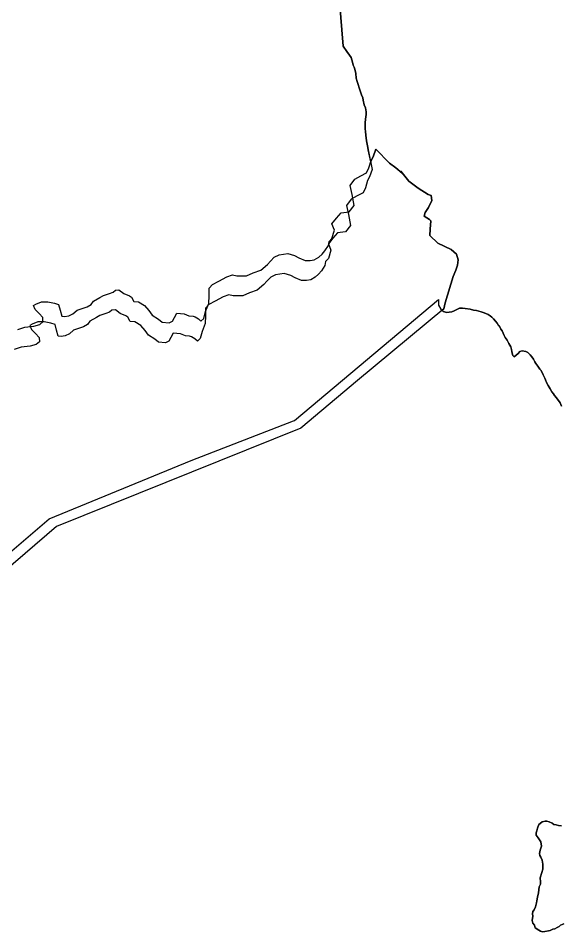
# Model space of a CAD drawing. Header units: inches. Extents: x 33.9 to 41.9, y -4.8 to 5.4.
# Drawn here: x 34.9627 to 35.037, y -0.4965 to -0.3713 of the extents above; entities that cross this region are included whole.
import ezdxf

# ---------------------------------------------------------------- set-up
doc = ezdxf.new("R2010")
doc.units = ezdxf.units.IN
doc.header["$MEASUREMENT"] = 0
doc.layers.add('Counties', color=7, linetype='Continuous')

msp = doc.modelspace()

# ---------------------------------------------------------------- linework, layer by layer
at = {"layer": 'Counties'}
for points in [[(35.00641, -0.36497), (35.0072, -0.37512), (35.00771, -0.37586), (35.00808, -0.37637), (35.00833, -0.37668), (35.00851, -0.37731), (35.00859, -0.37774), (35.00874, -0.37803), (35.0088, -0.37827), (35.00895, -0.37886), (35.009, -0.3795), (35.00913, -0.37997), (35.00923, -0.38027), (35.00946, -0.38099), (35.00972, -0.38179), (35.00991, -0.38224), (35.00997, -0.38256), (35.01007, -0.38319), (35.01026, -0.3836), (35.01038, -0.38414), (35.01038, -0.3845), (35.01028, -0.38514), (35.01023, -0.38563), (35.01021, -0.38614), (35.01021, -0.38649), (35.01027, -0.38685), (35.01033, -0.38732), (35.01042, -0.38812), (35.01058, -0.38904), (35.01064, -0.38935), (35.01119, -0.39203), (35.01082, -0.39305), (35.01053, -0.39356), (35.01025, -0.39456), (35.00993, -0.39524), (35.00914, -0.39564), (35.00832, -0.3961), (35.00768, -0.39697), (35.00793, -0.39819), (35.00822, -0.39973), (35.00754, -0.40059), (35.00643, -0.40073), (35.00579, -0.40145), (35.00519, -0.40224), (35.00551, -0.4031), (35.00519, -0.40425), (35.0048, -0.40465), (35.00469, -0.40518), (35.00423, -0.40594), (35.00383, -0.40637), (35.00337, -0.4068), (35.00276, -0.40716), (35.00219, -0.40727), (35.00152, -0.40727), (35.00062, -0.40687), (35.00002, -0.40655), (34.99913, -0.4063), (34.99795, -0.40648), (34.99728, -0.4068), (34.99674, -0.40734), (34.99635, -0.40781), (34.99542, -0.4086), (34.99439, -0.40895), (34.99346, -0.40935), (34.99214, -0.40935), (34.99154, -0.40924), (34.99075, -0.40949), (34.98968, -0.41007), (34.98879, -0.41053), (34.98833, -0.41104), (34.98837, -0.41211), (34.98829, -0.41315), (34.98787, -0.41427), (34.98762, -0.4152), (34.98723, -0.41556), (34.98687, -0.41527), (34.98644, -0.41499), (34.98615, -0.41491), (34.98559, -0.41484), (34.98494, -0.41455), (34.98391, -0.41448), (34.98359, -0.41509), (34.98334, -0.41556), (34.98288, -0.41581), (34.98191, -0.4157), (34.98141, -0.41531), (34.98056, -0.41474), (34.9801, -0.41413), (34.97949, -0.41344), (34.97867, -0.41291), (34.97803, -0.41287), (34.97771, -0.4123), (34.97742, -0.41212), (34.97667, -0.41176), (34.976, -0.41126), (34.97553, -0.41133), (34.97521, -0.41158), (34.97471, -0.41179), (34.97389, -0.41205), (34.97339, -0.41233), (34.9725, -0.41284), (34.97218, -0.41327), (34.97165, -0.41359), (34.97026, -0.41406), (34.96969, -0.41456), (34.96912, -0.41485), (34.96855, -0.41495), (34.96815, -0.41488), (34.96794, -0.41406), (34.96773, -0.4133), (34.96715, -0.41309), (34.96623, -0.41294), (34.96537, -0.41294), (34.96459, -0.41323), (34.96427, -0.41341), (34.96452, -0.41399), (34.96505, -0.41452), (34.96555, -0.41506), (34.96559, -0.41567), (34.96516, -0.41603), (34.96434, -0.41625), (34.96309, -0.41639), (34.96213, -0.41671)], [(35.00641, -0.36497), (35.0072, -0.37512), (35.00771, -0.37586), (35.00808, -0.37637), (35.00833, -0.37668), (35.00851, -0.37731), (35.00859, -0.37774), (35.00874, -0.37803), (35.0088, -0.37827), (35.00895, -0.37886), (35.009, -0.3795), (35.00913, -0.37997), (35.00923, -0.38027), (35.00946, -0.38099), (35.00972, -0.38179), (35.00991, -0.38224), (35.00997, -0.38256), (35.01007, -0.38319), (35.01026, -0.3836), (35.01038, -0.38414), (35.01038, -0.3845), (35.01028, -0.38514), (35.01023, -0.38563), (35.01021, -0.38614), (35.01021, -0.38649), (35.01027, -0.38685), (35.01033, -0.38732), (35.01042, -0.38812), (35.01058, -0.38904), (35.01064, -0.38935), (35.01119, -0.39203), (35.01082, -0.39305), (35.01053, -0.39356), (35.01025, -0.39456), (35.00993, -0.39524), (35.00914, -0.39564), (35.00832, -0.3961), (35.00768, -0.39697), (35.00793, -0.39819), (35.00822, -0.39973), (35.00754, -0.40059), (35.00643, -0.40073), (35.00579, -0.40145), (35.00519, -0.40224), (35.00551, -0.4031), (35.00519, -0.40425), (35.0048, -0.40465), (35.00469, -0.40518), (35.00423, -0.40594), (35.00383, -0.40637), (35.00337, -0.4068), (35.00276, -0.40716), (35.00219, -0.40727), (35.00152, -0.40727), (35.00062, -0.40687), (35.00002, -0.40655), (34.99913, -0.4063), (34.99795, -0.40648), (34.99728, -0.4068), (34.99674, -0.40734), (34.99635, -0.40781), (34.99542, -0.4086), (34.99439, -0.40895), (34.99346, -0.40935), (34.99214, -0.40935), (34.99154, -0.40924), (34.99075, -0.40949), (34.98968, -0.41007), (34.98879, -0.41053), (34.98833, -0.41104), (34.98837, -0.41211), (34.98829, -0.41315), (34.98787, -0.41427), (34.98762, -0.4152), (34.98723, -0.41556), (34.98687, -0.41527), (34.98644, -0.41499), (34.98615, -0.41491), (34.98559, -0.41484), (34.98494, -0.41455), (34.98391, -0.41448), (34.98359, -0.41509), (34.98334, -0.41556), (34.98288, -0.41581), (34.98191, -0.4157), (34.98141, -0.41531), (34.98056, -0.41474), (34.9801, -0.41413), (34.97949, -0.41344), (34.97867, -0.41291), (34.97803, -0.41287), (34.97771, -0.4123), (34.97742, -0.41212), (34.97667, -0.41176), (34.976, -0.41126), (34.97553, -0.41133), (34.97521, -0.41158), (34.97471, -0.41179), (34.97389, -0.41205), (34.97339, -0.41233), (34.9725, -0.41284), (34.97218, -0.41327), (34.97165, -0.41359), (34.97026, -0.41406), (34.96969, -0.41456), (34.96912, -0.41485), (34.96855, -0.41495), (34.96815, -0.41488), (34.96794, -0.41406), (34.96773, -0.4133), (34.96715, -0.41309), (34.96623, -0.41294), (34.96537, -0.41294), (34.96459, -0.41323), (34.96427, -0.41341), (34.96452, -0.41399), (34.96505, -0.41452), (34.96555, -0.41506), (34.96559, -0.41567), (34.96516, -0.41603), (34.96434, -0.41625), (34.96309, -0.41639), (34.96213, -0.41671)], [(35.03712, -0.42448), (35.03695, -0.42401), (35.03643, -0.42333), (35.03617, -0.42302), (35.03601, -0.42281), (35.0358, -0.42251), (35.03556, -0.42212), (35.03532, -0.42167), (35.03509, -0.42122), (35.03494, -0.42089), (35.03484, -0.42064), (35.03462, -0.42019), (35.03432, -0.41958), (35.03415, -0.41939), (35.0339, -0.41898), (35.03363, -0.41862), (35.03348, -0.41842), (35.03328, -0.41805), (35.03307, -0.4177), (35.03285, -0.41746), (35.03252, -0.41714), (35.03223, -0.417), (35.03175, -0.41691), (35.03142, -0.417), (35.03118, -0.41726), (35.03066, -0.41771), (35.03048, -0.41752), (35.03037, -0.41723), (35.03032, -0.41698), (35.03028, -0.41673), (35.03019, -0.41635), (35.02993, -0.4159), (35.02967, -0.41544), (35.02939, -0.41506), (35.02927, -0.41478), (35.02901, -0.41418), (35.0288, -0.41391), (35.02864, -0.41353), (35.02851, -0.41341), (35.02829, -0.41311), (35.02808, -0.41285), (35.02783, -0.41252), (35.02757, -0.41227), (35.02735, -0.41212), (35.02707, -0.41194), (35.02676, -0.41179), (35.02639, -0.41163), (35.0261, -0.41155), (35.02581, -0.41146), (35.02547, -0.41138), (35.02505, -0.41133), (35.02461, -0.4112), (35.02393, -0.41111), (35.02357, -0.41106), (35.02316, -0.41107), (35.02243, -0.41142), (35.02211, -0.41154), (35.02135, -0.41165), (35.02098, -0.41153), (35.02076, -0.41134), (35.02101, -0.41114), (35.0212, -0.41032), (35.02227, -0.40673), (35.02266, -0.40584), (35.02286, -0.40516), (35.02295, -0.40443), (35.02274, -0.40366), (35.02201, -0.40301), (35.02016, -0.40212), (35.01909, -0.40111), (35.01912, -0.40022), (35.01923, -0.39907), (35.01902, -0.39889), (35.0183, -0.39842), (35.01844, -0.39792), (35.01891, -0.39724), (35.01934, -0.39627), (35.01926, -0.39562), (35.01887, -0.39548), (35.01748, -0.39462), (35.01623, -0.39365), (35.01511, -0.39229), (35.01531, -0.39254), (35.01445, -0.39182), (35.01356, -0.39117), (35.01167, -0.38927), (35.01131, -0.39031), (35.01103, -0.39082), (35.01098, -0.391), (35.01064, -0.38935), (35.01058, -0.38904), (35.01042, -0.38812), (35.01033, -0.38732), (35.01027, -0.38685), (35.01021, -0.38649), (35.01021, -0.38614), (35.01023, -0.38563), (35.01028, -0.38514), (35.01038, -0.3845), (35.01038, -0.38414), (35.01026, -0.3836), (35.01007, -0.38319), (35.00997, -0.38256), (35.00991, -0.38224), (35.00972, -0.38179), (35.00946, -0.38099), (35.00923, -0.38027), (35.00913, -0.37997), (35.009, -0.3795), (35.00895, -0.37886), (35.0088, -0.37827), (35.00874, -0.37803), (35.00859, -0.37774), (35.00851, -0.37731), (35.00833, -0.37668), (35.00808, -0.37637), (35.00771, -0.37586), (35.0072, -0.37512), (35.00641, -0.36497)], [(35.03712, -0.42448), (35.03695, -0.42401), (35.03643, -0.42333), (35.03617, -0.42302), (35.03601, -0.42281), (35.0358, -0.42251), (35.03556, -0.42212), (35.03532, -0.42167), (35.03509, -0.42122), (35.03494, -0.42089), (35.03484, -0.42064), (35.03462, -0.42019), (35.03432, -0.41958), (35.03415, -0.41939), (35.0339, -0.41898), (35.03363, -0.41862), (35.03348, -0.41842), (35.03328, -0.41805), (35.03307, -0.4177), (35.03285, -0.41746), (35.03252, -0.41714), (35.03223, -0.417), (35.03175, -0.41691), (35.03142, -0.417), (35.03118, -0.41726), (35.03066, -0.41771), (35.03048, -0.41752), (35.03037, -0.41723), (35.03032, -0.41698), (35.03028, -0.41673), (35.03019, -0.41635), (35.02993, -0.4159), (35.02967, -0.41544), (35.02939, -0.41506), (35.02927, -0.41478), (35.02901, -0.41418), (35.0288, -0.41391), (35.02864, -0.41353), (35.02851, -0.41341), (35.02829, -0.41311), (35.02808, -0.41285), (35.02783, -0.41252), (35.02757, -0.41227), (35.02735, -0.41212), (35.02707, -0.41194), (35.02676, -0.41179), (35.02639, -0.41163), (35.0261, -0.41155), (35.02581, -0.41146), (35.02547, -0.41138), (35.02505, -0.41133), (35.02461, -0.4112), (35.02393, -0.41111), (35.02357, -0.41106), (35.02316, -0.41107), (35.02243, -0.41142), (35.02211, -0.41154), (35.02135, -0.41165), (35.02098, -0.41153), (35.02076, -0.41134), (35.02101, -0.41114), (35.0212, -0.41032), (35.02227, -0.40673), (35.02266, -0.40584), (35.02286, -0.40516), (35.02295, -0.40443), (35.02274, -0.40366), (35.02201, -0.40301), (35.02016, -0.40212), (35.01909, -0.40111), (35.01912, -0.40022), (35.01923, -0.39907), (35.01902, -0.39889), (35.0183, -0.39842), (35.01844, -0.39792), (35.01891, -0.39724), (35.01934, -0.39627), (35.01926, -0.39562), (35.01887, -0.39548), (35.01748, -0.39462), (35.01623, -0.39365), (35.01511, -0.39229), (35.01531, -0.39254), (35.01445, -0.39182), (35.01356, -0.39117), (35.01167, -0.38927), (35.01131, -0.39031), (35.01103, -0.39082), (35.01098, -0.391), (35.01064, -0.38935), (35.01058, -0.38904), (35.01042, -0.38812), (35.01033, -0.38732), (35.01027, -0.38685), (35.01021, -0.38649), (35.01021, -0.38614), (35.01023, -0.38563), (35.01028, -0.38514), (35.01038, -0.3845), (35.01038, -0.38414), (35.01026, -0.3836), (35.01007, -0.38319), (35.00997, -0.38256), (35.00991, -0.38224), (35.00972, -0.38179), (35.00946, -0.38099), (35.00923, -0.38027), (35.00913, -0.37997), (35.009, -0.3795), (35.00895, -0.37886), (35.0088, -0.37827), (35.00874, -0.37803), (35.00859, -0.37774), (35.00851, -0.37731), (35.00833, -0.37668), (35.00808, -0.37637), (35.00771, -0.37586), (35.0072, -0.37512), (35.00641, -0.36497)], [(34.96263, -0.41397), (34.96359, -0.41365), (34.96484, -0.41351), (34.96566, -0.41329), (34.96608, -0.41293), (34.96605, -0.41232), (34.96555, -0.41178), (34.96502, -0.41125), (34.96477, -0.41067), (34.96509, -0.41049), (34.96587, -0.4102), (34.96673, -0.4102), (34.96765, -0.41035), (34.96822, -0.41056), (34.96844, -0.41132), (34.96865, -0.41214), (34.96904, -0.41221), (34.96961, -0.41211), (34.97018, -0.41182), (34.97075, -0.41132), (34.97214, -0.41085), (34.97268, -0.41053), (34.973, -0.4101), (34.97389, -0.40959), (34.97439, -0.40931), (34.97521, -0.40905), (34.97571, -0.40884), (34.97603, -0.40859), (34.97649, -0.40852), (34.97717, -0.40902), (34.97792, -0.40938), (34.9782, -0.40956), (34.97853, -0.41013), (34.97917, -0.41017), (34.97999, -0.4107), (34.98059, -0.41139), (34.98106, -0.412), (34.98191, -0.41257), (34.98241, -0.41296), (34.98337, -0.41307), (34.98384, -0.41282), (34.98409, -0.41235), (34.98441, -0.41174), (34.98544, -0.41181), (34.98608, -0.4121), (34.98665, -0.41217), (34.98694, -0.41225), (34.98737, -0.41253), (34.98772, -0.41282), (34.98811, -0.41246), (34.98836, -0.41153), (34.98879, -0.41041), (34.98886, -0.40937), (34.98883, -0.4083), (34.98929, -0.40779), (34.99018, -0.40733), (34.99125, -0.40675), (34.99203, -0.4065), (34.99264, -0.40661), (34.99396, -0.40661), (34.99489, -0.40621), (34.99592, -0.40586), (34.99685, -0.40507), (34.99724, -0.4046), (34.99777, -0.40406), (34.99845, -0.40374), (34.99963, -0.40356), (35.00052, -0.40381), (35.00112, -0.40413), (35.00201, -0.40453), (35.00269, -0.40453), (35.00326, -0.40442), (35.00387, -0.40406), (35.00433, -0.40363), (35.00472, -0.4032), (35.00519, -0.40244), (35.00529, -0.40191), (35.00568, -0.40151), (35.00601, -0.40036), (35.00568, -0.3995), (35.00629, -0.39871), (35.00693, -0.39799), (35.00804, -0.39785), (35.00871, -0.39699), (35.00843, -0.39545), (35.00818, -0.39423), (35.00882, -0.39336), (35.00964, -0.3929), (35.01042, -0.3925), (35.01074, -0.39182), (35.01103, -0.39082), (35.01131, -0.39031), (35.01167, -0.38927), (35.01356, -0.39117), (35.01445, -0.39182), (35.01531, -0.39254), (35.01511, -0.39229), (35.01623, -0.39365), (35.01748, -0.39462), (35.01887, -0.39548), (35.01926, -0.39562), (35.01934, -0.39627), (35.01891, -0.39724), (35.01844, -0.39792), (35.0183, -0.39842), (35.01902, -0.39889), (35.01923, -0.39907), (35.01912, -0.40022), (35.01909, -0.40111), (35.02016, -0.40212), (35.02201, -0.40301), (35.02274, -0.40366), (35.02295, -0.40443), (35.02286, -0.40516), (35.02266, -0.40584), (35.02227, -0.40673), (35.0212, -0.41032), (35.02101, -0.41114), (35.00919, -0.42098), (35.00139, -0.42748), (34.96794, -0.44098), (34.9428, -0.46258)], [(34.96263, -0.41397), (34.96359, -0.41365), (34.96484, -0.41351), (34.96566, -0.41329), (34.96608, -0.41293), (34.96605, -0.41232), (34.96555, -0.41178), (34.96502, -0.41125), (34.96477, -0.41067), (34.96509, -0.41049), (34.96587, -0.4102), (34.96673, -0.4102), (34.96765, -0.41035), (34.96822, -0.41056), (34.96844, -0.41132), (34.96865, -0.41214), (34.96904, -0.41221), (34.96961, -0.41211), (34.97018, -0.41182), (34.97075, -0.41132), (34.97214, -0.41085), (34.97268, -0.41053), (34.973, -0.4101), (34.97389, -0.40959), (34.97439, -0.40931), (34.97521, -0.40905), (34.97571, -0.40884), (34.97603, -0.40859), (34.97649, -0.40852), (34.97717, -0.40902), (34.97792, -0.40938), (34.9782, -0.40956), (34.97853, -0.41013), (34.97917, -0.41017), (34.97999, -0.4107), (34.98059, -0.41139), (34.98106, -0.412), (34.98191, -0.41257), (34.98241, -0.41296), (34.98337, -0.41307), (34.98384, -0.41282), (34.98409, -0.41235), (34.98441, -0.41174), (34.98544, -0.41181), (34.98608, -0.4121), (34.98665, -0.41217), (34.98694, -0.41225), (34.98737, -0.41253), (34.98772, -0.41282), (34.98811, -0.41246), (34.98836, -0.41153), (34.98879, -0.41041), (34.98886, -0.40937), (34.98883, -0.4083), (34.98929, -0.40779), (34.99018, -0.40733), (34.99125, -0.40675), (34.99203, -0.4065), (34.99264, -0.40661), (34.99396, -0.40661), (34.99489, -0.40621), (34.99592, -0.40586), (34.99685, -0.40507), (34.99724, -0.4046), (34.99777, -0.40406), (34.99845, -0.40374), (34.99963, -0.40356), (35.00052, -0.40381), (35.00112, -0.40413), (35.00201, -0.40453), (35.00269, -0.40453), (35.00326, -0.40442), (35.00387, -0.40406), (35.00433, -0.40363), (35.00472, -0.4032), (35.00519, -0.40244), (35.00529, -0.40191), (35.00568, -0.40151), (35.00601, -0.40036), (35.00568, -0.3995), (35.00629, -0.39871), (35.00693, -0.39799), (35.00804, -0.39785), (35.00871, -0.39699), (35.00843, -0.39545), (35.00818, -0.39423), (35.00882, -0.39336), (35.00964, -0.3929), (35.01042, -0.3925), (35.01074, -0.39182), (35.01103, -0.39082), (35.01131, -0.39031), (35.01167, -0.38927), (35.01356, -0.39117), (35.01445, -0.39182), (35.01531, -0.39254), (35.01511, -0.39229), (35.01623, -0.39365), (35.01748, -0.39462), (35.01887, -0.39548), (35.01926, -0.39562), (35.01934, -0.39627), (35.01891, -0.39724), (35.01844, -0.39792), (35.0183, -0.39842), (35.01902, -0.39889), (35.01923, -0.39907), (35.01912, -0.40022), (35.01909, -0.40111), (35.02016, -0.40212), (35.02201, -0.40301), (35.02274, -0.40366), (35.02295, -0.40443), (35.02286, -0.40516), (35.02266, -0.40584), (35.02227, -0.40673), (35.0212, -0.41032), (35.02101, -0.41114), (35.00919, -0.42098), (35.00139, -0.42748), (34.96794, -0.44098), (34.9428, -0.46258)], [(34.95507, -0.45008), (34.96693, -0.43994), (34.98638, -0.43192), (35.00039, -0.4265), (35.00054, -0.42644), (35.02028, -0.40986), (35.02028, -0.41026), (35.02029, -0.41066), (35.02058, -0.41119), (35.02098, -0.41153), (35.02135, -0.41165), (35.02211, -0.41154), (35.02243, -0.41142), (35.02316, -0.41107), (35.02357, -0.41106), (35.02393, -0.41111), (35.02461, -0.4112), (35.02505, -0.41133), (35.02547, -0.41138), (35.02581, -0.41146), (35.0261, -0.41155), (35.02639, -0.41163), (35.02676, -0.41179), (35.02707, -0.41194), (35.02735, -0.41212), (35.02757, -0.41227), (35.02783, -0.41252), (35.02808, -0.41285), (35.02829, -0.41311), (35.02851, -0.41341), (35.02864, -0.41353), (35.0288, -0.41391), (35.02901, -0.41418), (35.02927, -0.41478), (35.02939, -0.41506), (35.02967, -0.41544), (35.02993, -0.4159), (35.03019, -0.41635), (35.03028, -0.41673), (35.03032, -0.41698), (35.03037, -0.41723), (35.03048, -0.41752), (35.03066, -0.41771), (35.03118, -0.41726), (35.03142, -0.417), (35.03175, -0.41691), (35.03223, -0.417), (35.03252, -0.41714), (35.03285, -0.41746), (35.03307, -0.4177), (35.03328, -0.41805), (35.03348, -0.41842), (35.03363, -0.41862), (35.0339, -0.41898), (35.03415, -0.41939), (35.03432, -0.41958), (35.03462, -0.42019), (35.03484, -0.42064), (35.03494, -0.42089), (35.03509, -0.42122), (35.03532, -0.42167), (35.03556, -0.42212), (35.0358, -0.42251), (35.03601, -0.42281), (35.03617, -0.42302), (35.03643, -0.42333), (35.03695, -0.42401), (35.03712, -0.42448)], [(34.95507, -0.45008), (34.96693, -0.43994), (34.98638, -0.43192), (35.00039, -0.4265), (35.00054, -0.42644), (35.02028, -0.40986), (35.02028, -0.41026), (35.02029, -0.41066), (35.02058, -0.41119), (35.02098, -0.41153), (35.02135, -0.41165), (35.02211, -0.41154), (35.02243, -0.41142), (35.02316, -0.41107), (35.02357, -0.41106), (35.02393, -0.41111), (35.02461, -0.4112), (35.02505, -0.41133), (35.02547, -0.41138), (35.02581, -0.41146), (35.0261, -0.41155), (35.02639, -0.41163), (35.02676, -0.41179), (35.02707, -0.41194), (35.02735, -0.41212), (35.02757, -0.41227), (35.02783, -0.41252), (35.02808, -0.41285), (35.02829, -0.41311), (35.02851, -0.41341), (35.02864, -0.41353), (35.0288, -0.41391), (35.02901, -0.41418), (35.02927, -0.41478), (35.02939, -0.41506), (35.02967, -0.41544), (35.02993, -0.4159), (35.03019, -0.41635), (35.03028, -0.41673), (35.03032, -0.41698), (35.03037, -0.41723), (35.03048, -0.41752), (35.03066, -0.41771), (35.03118, -0.41726), (35.03142, -0.417), (35.03175, -0.41691), (35.03223, -0.417), (35.03252, -0.41714), (35.03285, -0.41746), (35.03307, -0.4177), (35.03328, -0.41805), (35.03348, -0.41842), (35.03363, -0.41862), (35.0339, -0.41898), (35.03415, -0.41939), (35.03432, -0.41958), (35.03462, -0.42019), (35.03484, -0.42064), (35.03494, -0.42089), (35.03509, -0.42122), (35.03532, -0.42167), (35.03556, -0.42212), (35.0358, -0.42251), (35.03601, -0.42281), (35.03617, -0.42302), (35.03643, -0.42333), (35.03695, -0.42401), (35.03712, -0.42448)], [(35.03712, -0.48203), (35.03671, -0.48195), (35.03638, -0.48189), (35.0361, -0.48182), (35.03583, -0.48166), (35.03543, -0.48147), (35.03513, -0.48139), (35.03489, -0.48139), (35.03449, -0.48146), (35.03421, -0.48168), (35.034, -0.48185), (35.03384, -0.48235), (35.03375, -0.48272), (35.03366, -0.48299), (35.03366, -0.48329), (35.03394, -0.48365), (35.0343, -0.48421), (35.03439, -0.4848), (35.03431, -0.48506), (35.0342, -0.48535), (35.0341, -0.48581), (35.03418, -0.48608), (35.0343, -0.48631), (35.03447, -0.48674), (35.03457, -0.48727), (35.03457, -0.48753), (35.03455, -0.48795), (35.03443, -0.48842), (35.03419, -0.48915), (35.03423, -0.48971), (35.03423, -0.48999), (35.03407, -0.49037), (35.03398, -0.49119), (35.03386, -0.49177), (35.03377, -0.4923), (35.0337, -0.49258), (35.03357, -0.49311), (35.03339, -0.49354), (35.03321, -0.49374), (35.03314, -0.49409), (35.03318, -0.49438), (35.03312, -0.495), (35.0332, -0.49536), (35.03341, -0.49563), (35.03352, -0.496), (35.034, -0.49633), (35.03423, -0.49644), (35.03454, -0.49653), (35.03486, -0.49649), (35.03533, -0.4964), (35.03559, -0.49635), (35.03593, -0.49619), (35.03623, -0.49611), (35.03654, -0.49597), (35.03679, -0.49579), (35.03701, -0.49562), (35.03746, -0.49545)], [(35.03746, -0.49545), (35.03701, -0.49562), (35.03679, -0.49579), (35.03654, -0.49597), (35.03623, -0.49611), (35.03593, -0.49619), (35.03559, -0.49635), (35.03533, -0.4964), (35.03486, -0.49649), (35.03454, -0.49653), (35.03423, -0.49644), (35.034, -0.49633), (35.03352, -0.496), (35.03341, -0.49563), (35.0332, -0.49536), (35.03312, -0.495), (35.03318, -0.49438), (35.03314, -0.49409), (35.03321, -0.49374), (35.03339, -0.49354), (35.03357, -0.49311), (35.0337, -0.49258), (35.03377, -0.4923), (35.03386, -0.49177), (35.03398, -0.49119), (35.03407, -0.49037), (35.03423, -0.48999), (35.03423, -0.48971), (35.03419, -0.48915), (35.03443, -0.48842), (35.03455, -0.48795), (35.03457, -0.48753), (35.03457, -0.48727), (35.03447, -0.48674), (35.0343, -0.48631), (35.03418, -0.48608), (35.0341, -0.48581), (35.0342, -0.48535), (35.03431, -0.48506), (35.03439, -0.4848), (35.0343, -0.48421), (35.03394, -0.48365), (35.03366, -0.48329), (35.03366, -0.48299), (35.03375, -0.48272), (35.03384, -0.48235), (35.034, -0.48185), (35.03421, -0.48168), (35.03449, -0.48146), (35.03489, -0.48139), (35.03513, -0.48139), (35.03543, -0.48147), (35.03583, -0.48166), (35.0361, -0.48182), (35.03638, -0.48189), (35.03671, -0.48195), (35.03712, -0.48203)], [(35.03712, -0.48203), (35.03671, -0.48195), (35.03638, -0.48189), (35.0361, -0.48182), (35.03583, -0.48166), (35.03543, -0.48147), (35.03513, -0.48139), (35.03489, -0.48139), (35.03449, -0.48146), (35.03421, -0.48168), (35.034, -0.48185), (35.03384, -0.48235), (35.03375, -0.48272), (35.03366, -0.48299), (35.03366, -0.48329), (35.03394, -0.48365), (35.0343, -0.48421), (35.03439, -0.4848), (35.03431, -0.48506), (35.0342, -0.48535), (35.0341, -0.48581), (35.03418, -0.48608), (35.0343, -0.48631), (35.03447, -0.48674), (35.03457, -0.48727), (35.03457, -0.48753), (35.03455, -0.48795), (35.03443, -0.48842), (35.03419, -0.48915), (35.03423, -0.48971), (35.03423, -0.48999), (35.03407, -0.49037), (35.03398, -0.49119), (35.03386, -0.49177), (35.03377, -0.4923), (35.0337, -0.49258), (35.03357, -0.49311), (35.03339, -0.49354), (35.03321, -0.49374), (35.03314, -0.49409), (35.03318, -0.49438), (35.03312, -0.495), (35.0332, -0.49536), (35.03341, -0.49563), (35.03352, -0.496), (35.034, -0.49633), (35.03423, -0.49644), (35.03454, -0.49653), (35.03486, -0.49649), (35.03533, -0.4964), (35.03559, -0.49635), (35.03593, -0.49619), (35.03623, -0.49611), (35.03654, -0.49597), (35.03679, -0.49579), (35.03701, -0.49562), (35.03746, -0.49545)], [(35.03746, -0.49545), (35.03701, -0.49562), (35.03679, -0.49579), (35.03654, -0.49597), (35.03623, -0.49611), (35.03593, -0.49619), (35.03559, -0.49635), (35.03533, -0.4964), (35.03486, -0.49649), (35.03454, -0.49653), (35.03423, -0.49644), (35.034, -0.49633), (35.03352, -0.496), (35.03341, -0.49563), (35.0332, -0.49536), (35.03312, -0.495), (35.03318, -0.49438), (35.03314, -0.49409), (35.03321, -0.49374), (35.03339, -0.49354), (35.03357, -0.49311), (35.0337, -0.49258), (35.03377, -0.4923), (35.03386, -0.49177), (35.03398, -0.49119), (35.03407, -0.49037), (35.03423, -0.48999), (35.03423, -0.48971), (35.03419, -0.48915), (35.03443, -0.48842), (35.03455, -0.48795), (35.03457, -0.48753), (35.03457, -0.48727), (35.03447, -0.48674), (35.0343, -0.48631), (35.03418, -0.48608), (35.0341, -0.48581), (35.0342, -0.48535), (35.03431, -0.48506), (35.03439, -0.4848), (35.0343, -0.48421), (35.03394, -0.48365), (35.03366, -0.48329), (35.03366, -0.48299), (35.03375, -0.48272), (35.03384, -0.48235), (35.034, -0.48185), (35.03421, -0.48168), (35.03449, -0.48146), (35.03489, -0.48139), (35.03513, -0.48139), (35.03543, -0.48147), (35.03583, -0.48166), (35.0361, -0.48182), (35.03638, -0.48189), (35.03671, -0.48195), (35.03712, -0.48203)]]:
    msp.add_lwpolyline(points, dxfattribs=at)

doc.saveas('drawing.dxf')
